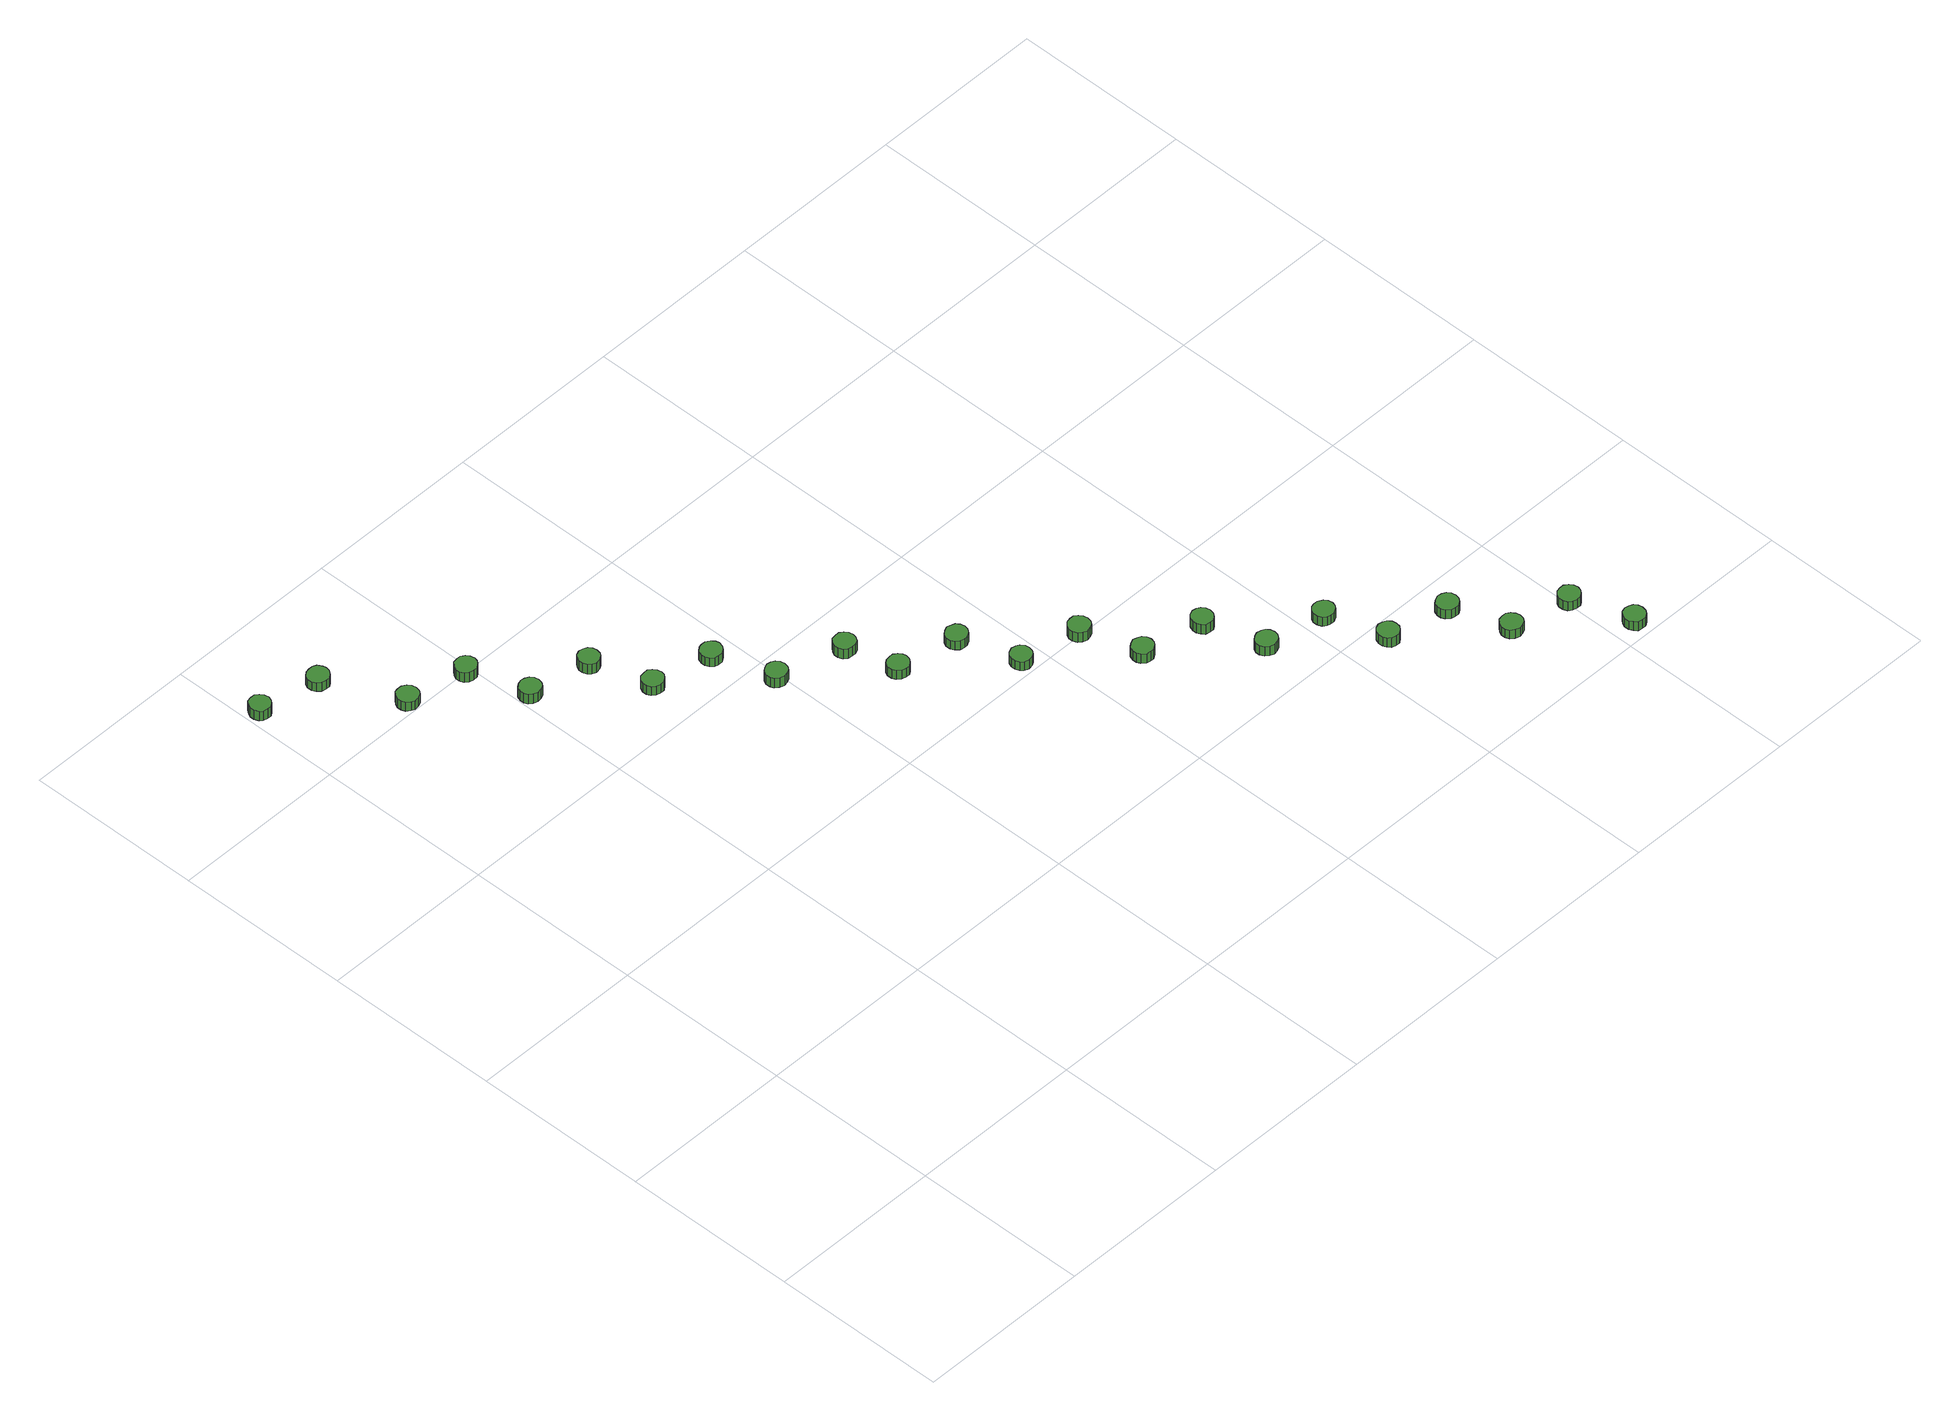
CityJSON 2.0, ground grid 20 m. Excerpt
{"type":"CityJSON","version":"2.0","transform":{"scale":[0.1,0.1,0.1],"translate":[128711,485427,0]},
"CityObjects":{
"tree1":{"type":"SolitaryVegetationObject","attributes":{"function":"something"},"geometry":[{"type":"MultiSurface","lod":"1","boundaries":[[[0,1,2,3,4,5,6,7,8,9,10,11,12,13,14]],[[15,16,17,18,19,20,21,22,23,24,25,26,27,28,29]],[[0,29,28,1]],[[1,28,27,2]],[[2,27,26,3]],[[3,26,25,4]],[[4,25,24,5]],[[5,24,23,6]],[[6,23,22,7]],[[7,22,21,8]],[[8,21,20,9]],[[9,20,19,10]],[[10,19,18,11]],[[11,18,17,12]],[[12,17,16,13]],[[13,16,15,14]],[[14,15,29,0]]]}]},
"tree2":{"type":"SolitaryVegetationObject","attributes":{"function":"something"},"geometry":[{"type":"MultiSurface","lod":"1","boundaries":[[[30,31,32,33,34,35,36,37,38,39,40,41,42,43,44]],[[45,46,47,48,49,50,51,52,53,54,55,56,57,58,59]],[[30,59,58,31]],[[31,58,57,32]],[[32,57,56,33]],[[33,56,55,34]],[[34,55,54,35]],[[35,54,53,36]],[[36,53,52,37]],[[37,52,51,38]],[[38,51,50,39]],[[39,50,49,40]],[[40,49,48,41]],[[41,48,47,42]],[[42,47,46,43]],[[43,46,45,44]],[[44,45,59,30]]]}]},
"tree3":{"type":"SolitaryVegetationObject","attributes":{"function":"something"},"geometry":[{"type":"MultiSurface","lod":"1","boundaries":[[[60,61,62,63,64,65,66,67,68,69,70,71,72,73,74]],[[75,76,77,78,79,80,81,82,83,84,85,86,87,88,89]],[[60,89,88,61]],[[61,88,87,62]],[[62,87,86,63]],[[63,86,85,64]],[[64,85,84,65]],[[65,84,83,66]],[[66,83,82,67]],[[67,82,81,68]],[[68,81,80,69]],[[69,80,79,70]],[[70,79,78,71]],[[71,78,77,72]],[[72,77,76,73]],[[73,76,75,74]],[[74,75,89,60]]]}]},
"tree4":{"type":"SolitaryVegetationObject","attributes":{"function":"something"},"geometry":[{"type":"MultiSurface","lod":"1","boundaries":[[[90,91,92,93,94,95,96,97,98,99,100,101,102,103,104]],[[105,106,107,108,109,110,111,112,113,114,115,116,117,118,119]],[[90,119,118,91]],[[91,118,117,92]],[[92,117,116,93]],[[93,116,115,94]],[[94,115,114,95]],[[95,114,113,96]],[[96,113,112,97]],[[97,112,111,98]],[[98,111,110,99]],[[99,110,109,100]],[[100,109,108,101]],[[101,108,107,102]],[[102,107,106,103]],[[103,106,105,104]],[[104,105,119,90]]]}]},
"tree5":{"type":"SolitaryVegetationObject","attributes":{"function":"something"},"geometry":[{"type":"MultiSurface","lod":"1","boundaries":[[[120,121,122,123,124,125,126,127,128,129,130,131,132,133,134]],[[135,136,137,138,139,140,141,142,143,144,145,146,147,148,149]],[[120,149,148,121]],[[121,148,147,122]],[[122,147,146,123]],[[123,146,145,124]],[[124,145,144,125]],[[125,144,143,126]],[[126,143,142,127]],[[127,142,141,128]],[[128,141,140,129]],[[129,140,139,130]],[[130,139,138,131]],[[131,138,137,132]],[[132,137,136,133]],[[133,136,135,134]],[[134,135,149,120]]]}]},
"tree6":{"type":"SolitaryVegetationObject","attributes":{"function":"something"},"geometry":[{"type":"MultiSurface","lod":"1","boundaries":[[[150,151,152,153,154,155,156,157,158,159,160,161,162,163,164]],[[165,166,167,168,169,170,171,172,173,174,175,176,177,178,179]],[[150,179,178,151]],[[151,178,177,152]],[[152,177,176,153]],[[153,176,175,154]],[[154,175,174,155]],[[155,174,173,156]],[[156,173,172,157]],[[157,172,171,158]],[[158,171,170,159]],[[159,170,169,160]],[[160,169,168,161]],[[161,168,167,162]],[[162,167,166,163]],[[163,166,165,164]],[[164,165,179,150]]]}]},
"tree7":{"type":"SolitaryVegetationObject","attributes":{"function":"something"},"geometry":[{"type":"MultiSurface","lod":"1","boundaries":[[[180,181,182,183,184,185,186,187,188,189,190,191,192,193,194]],[[195,196,197,198,199,200,201,202,203,204,205,206,207,208,209]],[[180,209,208,181]],[[181,208,207,182]],[[182,207,206,183]],[[183,206,205,184]],[[184,205,204,185]],[[185,204,203,186]],[[186,203,202,187]],[[187,202,201,188]],[[188,201,200,189]],[[189,200,199,190]],[[190,199,198,191]],[[191,198,197,192]],[[192,197,196,193]],[[193,196,195,194]],[[194,195,209,180]]]}]},
"tree8":{"type":"SolitaryVegetationObject","attributes":{"function":"something"},"geometry":[{"type":"MultiSurface","lod":"1","boundaries":[[[210,211,212,213,214,215,216,217,218,219,220,221,222,223,224]],[[225,226,227,228,229,230,231,232,233,234,235,236,237,238,239]],[[210,239,238,211]],[[211,238,237,212]],[[212,237,236,213]],[[213,236,235,214]],[[214,235,234,215]],[[215,234,233,216]],[[216,233,232,217]],[[217,232,231,218]],[[218,231,230,219]],[[219,230,229,220]],[[220,229,228,221]],[[221,228,227,222]],[[222,227,226,223]],[[223,226,225,224]],[[224,225,239,210]]]}]},
"tree9":{"type":"SolitaryVegetationObject","attributes":{"function":"something"},"geometry":[{"type":"MultiSurface","lod":"1","boundaries":[[[240,241,242,243,244,245,246,247,248,249,250,251,252,253,254]],[[255,256,257,258,259,260,261,262,263,264,265,266,267,268,269]],[[240,269,268,241]],[[241,268,267,242]],[[242,267,266,243]],[[243,266,265,244]],[[244,265,264,245]],[[245,264,263,246]],[[246,263,262,247]],[[247,262,261,248]],[[248,261,260,249]],[[249,260,259,250]],[[250,259,258,251]],[[251,258,257,252]],[[252,257,256,253]],[[253,256,255,254]],[[254,255,269,240]]]}]},
"tree10":{"type":"SolitaryVegetationObject","attributes":{"function":"something"},"geometry":[{"type":"MultiSurface","lod":"1","boundaries":[[[270,271,272,273,274,275,276,277,278,279,280,281,282,283,284]],[[285,286,287,288,289,290,291,292,293,294,295,296,297,298,299]],[[270,299,298,271]],[[271,298,297,272]],[[272,297,296,273]],[[273,296,295,274]],[[274,295,294,275]],[[275,294,293,276]],[[276,293,292,277]],[[277,292,291,278]],[[278,291,290,279]],[[279,290,289,280]],[[280,289,288,281]],[[281,288,287,282]],[[282,287,286,283]],[[283,286,285,284]],[[284,285,299,270]]]}]},
"tree11":{"type":"SolitaryVegetationObject","attributes":{"function":"something"},"geometry":[{"type":"MultiSurface","lod":"1","boundaries":[[[300,301,302,303,304,305,306,307,308,309,310,311,312,313,314]],[[315,316,317,318,319,320,321,322,323,324,325,326,327,328,329]],[[300,329,328,301]],[[301,328,327,302]],[[302,327,326,303]],[[303,326,325,304]],[[304,325,324,305]],[[305,324,323,306]],[[306,323,322,307]],[[307,322,321,308]],[[308,321,320,309]],[[309,320,319,310]],[[310,319,318,311]],[[311,318,317,312]],[[312,317,316,313]],[[313,316,315,314]],[[314,315,329,300]]]}]},
"tree12":{"type":"SolitaryVegetationObject","attributes":{"function":"something"},"geometry":[{"type":"MultiSurface","lod":"1","boundaries":[[[330,331,332,333,334,335,336,337,338,339,340,341,342,343,344]],[[345,346,347,348,349,350,351,352,353,354,355,356,357,358,359]],[[330,359,358,331]],[[331,358,357,332]],[[332,357,356,333]],[[333,356,355,334]],[[334,355,354,335]],[[335,354,353,336]],[[336,353,352,337]],[[337,352,351,338]],[[338,351,350,339]],[[339,350,349,340]],[[340,349,348,341]],[[341,348,347,342]],[[342,347,346,343]],[[343,346,345,344]],[[344,345,359,330]]]}]},
"tree13":{"type":"SolitaryVegetationObject","attributes":{"function":"something"},"geometry":[{"type":"MultiSurface","lod":"1","boundaries":[[[360,361,362,363,364,365,366,367,368,369,370,371,372,373,374]],[[375,376,377,378,379,380,381,382,383,384,385,386,387,388,389]],[[360,389,388,361]],[[361,388,387,362]],[[362,387,386,363]],[[363,386,385,364]],[[364,385,384,365]],[[365,384,383,366]],[[366,383,382,367]],[[367,382,381,368]],[[368,381,380,369]],[[369,380,379,370]],[[370,379,378,371]],[[371,378,377,372]],[[372,377,376,373]],[[373,376,375,374]],[[374,375,389,360]]]}]},
"tree14":{"type":"SolitaryVegetationObject","attributes":{"function":"something"},"geometry":[{"type":"MultiSurface","lod":"1","boundaries":[[[390,391,392,393,394,395,396,397,398,399,400,401,402,403,404]],[[405,406,407,408,409,410,411,412,413,414,415,416,417,418,419]],[[390,419,418,391]],[[391,418,417,392]],[[392,417,416,393]],[[393,416,415,394]],[[394,415,414,395]],[[395,414,413,396]],[[396,413,412,397]],[[397,412,411,398]],[[398,411,410,399]],[[399,410,409,400]],[[400,409,408,401]],[[401,408,407,402]],[[402,407,406,403]],[[403,406,405,404]],[[404,405,419,390]]]}]},
"tree15":{"type":"SolitaryVegetationObject","attributes":{"function":"something"},"geometry":[{"type":"MultiSurface","lod":"1","boundaries":[[[420,421,422,423,424,425,426,427,428,429,430,431,432,433,434]],[[435,436,437,438,439,440,441,442,443,444,445,446,447,448,449]],[[420,449,448,421]],[[421,448,447,422]],[[422,447,446,423]],[[423,446,445,424]],[[424,445,444,425]],[[425,444,443,426]],[[426,443,442,427]],[[427,442,441,428]],[[428,441,440,429]],[[429,440,439,430]],[[430,439,438,431]],[[431,438,437,432]],[[432,437,436,433]],[[433,436,435,434]],[[434,435,449,420]]]}]},
"tree16":{"type":"SolitaryVegetationObject","attributes":{"function":"something"},"geometry":[{"type":"MultiSurface","lod":"1","boundaries":[[[450,451,452,453,454,455,456,457,458,459,460,461,462,463,464]],[[465,466,467,468,469,470,471,472,473,474,475,476,477,478,479]],[[450,479,478,451]],[[451,478,477,452]],[[452,477,476,453]],[[453,476,475,454]],[[454,475,474,455]],[[455,474,473,456]],[[456,473,472,457]],[[457,472,471,458]],[[458,471,470,459]],[[459,470,469,460]],[[460,469,468,461]],[[461,468,467,462]],[[462,467,466,463]],[[463,466,465,464]],[[464,465,479,450]]]}]},
"tree17":{"type":"SolitaryVegetationObject","attributes":{"function":"something"},"geometry":[{"type":"MultiSurface","lod":"1","boundaries":[[[480,481,482,483,484,485,486,487,488,489,490,491,492,493,494]],[[495,496,497,498,499,500,501,502,503,504,505,506,507,508,509]],[[480,509,508,481]],[[481,508,507,482]],[[482,507,506,483]],[[483,506,505,484]],[[484,505,504,485]],[[485,504,503,486]],[[486,503,502,487]],[[487,502,501,488]],[[488,501,500,489]],[[489,500,499,490]],[[490,499,498,491]],[[491,498,497,492]],[[492,497,496,493]],[[493,496,495,494]],[[494,495,509,480]]]}]},
"tree18":{"type":"SolitaryVegetationObject","attributes":{"function":"something"},"geometry":[{"type":"MultiSurface","lod":"1","boundaries":[[[510,511,512,513,514,515,516,517,518,519,520,521,522,523,524]],[[525,526,527,528,529,530,531,532,533,534,535,536,537,538,539]],[[510,539,538,511]],[[511,538,537,512]],[[512,537,536,513]],[[513,536,535,514]],[[514,535,534,515]],[[515,534,533,516]],[[516,533,532,517]],[[517,532,531,518]],[[518,531,530,519]],[[519,530,529,520]],[[520,529,528,521]],[[521,528,527,522]],[[522,527,526,523]],[[523,526,525,524]],[[524,525,539,510]]]}]},
"tree19":{"type":"SolitaryVegetationObject","attributes":{"function":"something"},"geometry":[{"type":"MultiSurface","lod":"1","boundaries":[[[540,541,542,543,544,545,546,547,548,549,550,551,552,553,554]],[[555,556,557,558,559,560,561,562,563,564,565,566,567,568,569]],[[540,569,568,541]],[[541,568,567,542]],[[542,567,566,543]],[[543,566,565,544]],[[544,565,564,545]],[[545,564,563,546]],[[546,563,562,547]],[[547,562,561,548]],[[548,561,560,549]],[[549,560,559,550]],[[550,559,558,551]],[[551,558,557,552]],[[552,557,556,553]],[[553,556,555,554]],[[554,555,569,540]]]}]},
"tree20":{"type":"SolitaryVegetationObject","attributes":{"function":"something"},"geometry":[{"type":"MultiSurface","lod":"1","boundaries":[[[570,571,572,573,574,575,576,577,578,579,580,581,582,583,584]],[[585,586,587,588,589,590,591,592,593,594,595,596,597,598,599]],[[570,599,598,571]],[[571,598,597,572]],[[572,597,596,573]],[[573,596,595,574]],[[574,595,594,575]],[[575,594,593,576]],[[576,593,592,577]],[[577,592,591,578]],[[578,591,590,579]],[[579,590,589,580]],[[580,589,588,581]],[[581,588,587,582]],[[582,587,586,583]],[[583,586,585,584]],[[584,585,599,570]]]}]},
"tree21":{"type":"SolitaryVegetationObject","attributes":{"function":"something"},"geometry":[{"type":"MultiSurface","lod":"1","boundaries":[[[600,601,602,603,604,605,606,607,608,609,610,611,612,613,614]],[[615,616,617,618,619,620,621,622,623,624,625,626,627,628,629]],[[600,629,628,601]],[[601,628,627,602]],[[602,627,626,603]],[[603,626,625,604]],[[604,625,624,605]],[[605,624,623,606]],[[606,623,622,607]],[[607,622,621,608]],[[608,621,620,609]],[[609,620,619,610]],[[610,619,618,611]],[[611,618,617,612]],[[612,617,616,613]],[[613,616,615,614]],[[614,615,629,600]]]}]},
"tree22":{"type":"SolitaryVegetationObject","attributes":{"function":"something"},"geometry":[{"type":"MultiSurface","lod":"1","boundaries":[[[630,631,632,633,634,635,636,637,638,639,640,641,642,643,644]],[[645,646,647,648,649,650,651,652,653,654,655,656,657,658,659]],[[630,659,658,631]],[[631,658,657,632]],[[632,657,656,633]],[[633,656,655,634]],[[634,655,654,635]],[[635,654,653,636]],[[636,653,652,637]],[[637,652,651,638]],[[638,651,650,639]],[[639,650,649,640]],[[640,649,648,641]],[[641,648,647,642]],[[642,647,646,643]],[[643,646,645,644]],[[644,645,659,630]]]}]},
"tree23":{"type":"SolitaryVegetationObject","attributes":{"function":"something"},"geometry":[{"type":"MultiSurface","lod":"1","boundaries":[[[660,661,662,663,664,665,666,667,668,669,670,671,672,673,674]],[[675,676,677,678,679,680,681,682,683,684,685,686,687,688,689]],[[660,689,688,661]],[[661,688,687,662]],[[662,687,686,663]],[[663,686,685,664]],[[664,685,684,665]],[[665,684,683,666]],[[666,683,682,667]],[[667,682,681,668]],[[668,681,680,669]],[[669,680,679,670]],[[670,679,678,671]],[[671,678,677,672]],[[672,677,676,673]],[[673,676,675,674]],[[674,675,689,660]]]}]}
},
"vertices":[
[27,907,20],[26,912,20],[23,916,20],[19,919,20],[14,919,20],[9,918,20],[6,914,20],[4,910,20],[4,905,20],[6,900,20],[9,897,20],[14,896,20],[19,896,20],[23,899,20],[26,903,20],[26,903,7],[23,899,7],[19,896,7],[14,896,7],[9,897,7],[6,900,7],[4,905,7],[4,910,7],[6,914,7],[9,918,7],[14,919,7],[19,919,7],[23,916,7],[26,912,7],[27,907,7],
[94,893,21],[93,897,21],[90,902,21],[86,904,21],[81,904,21],[76,903,21],[72,900,21],[70,895,21],[70,890,21],[72,886,21],[76,882,21],[81,881,21],[86,881,21],[90,884,21],[93,888,21],[93,888,9],[90,884,9],[86,881,9],[81,881,9],[76,882,9],[72,886,9],[70,890,9],[70,895,9],[72,900,9],[76,903,9],[81,904,9],[86,904,9],[90,902,9],[93,897,9],[94,893,9],
[136,812,19],[135,817,19],[132,821,19],[127,824,19],[122,824,19],[118,823,19],[114,819,19],[112,815,19],[112,810,19],[114,805,19],[118,802,19],[122,800,19],[127,801,19],[132,803,19],[135,807,19],[135,807,7],[132,803,7],[127,801,7],[122,800,7],[118,802,7],[114,805,7],[112,810,7],[112,815,7],[114,819,7],[118,823,7],[122,824,7],[127,824,7],[132,821,7],[135,817,7],[136,812,7],
[203,797,21],[202,802,21],[199,806,21],[195,809,21],[190,809,21],[185,808,21],[181,804,21],[179,800,21],[179,795,21],[181,790,21],[185,787,21],[190,786,21],[195,786,21],[199,789,21],[202,793,21],[202,793,8],[199,789,8],[195,786,8],[190,786,8],[185,787,8],[181,790,8],[179,795,8],[179,800,8],[181,804,8],[185,808,8],[190,809,8],[195,809,8],[199,806,8],[202,802,8],[203,797,8],
[226,733,19],[225,738,19],[222,742,19],[218,744,19],[213,745,19],[208,743,19],[204,740,19],[202,735,19],[202,730,19],[204,726,19],[208,723,19],[213,721,19],[218,722,19],[222,724,19],[225,728,19],[225,728,6],[222,724,6],[218,722,6],[213,721,6],[208,723,6],[204,726,6],[202,730,6],[202,735,6],[204,740,6],[208,743,6],[213,745,6],[218,744,6],[222,742,6],[225,738,6],[226,733,6],
[293,718,21],[292,723,21],[289,727,21],[285,729,21],[280,730,21],[275,728,21],[272,725,21],[270,720,21],[270,716,21],[272,711,21],[275,708,21],[280,706,21],[285,707,21],[289,709,21],[292,713,21],[292,713,8],[289,709,8],[285,707,8],[280,706,8],[275,708,8],[272,711,8],[270,716,8],[270,720,8],[272,725,8],[275,728,8],[280,730,8],[285,729,8],[289,727,8],[292,723,8],[293,718,8],
[316,653,19],[315,658,19],[312,662,19],[308,665,19],[303,665,19],[298,664,19],[294,660,19],[292,656,19],[292,651,19],[294,646,19],[298,643,19],[303,642,19],[308,642,19],[312,645,19],[315,649,19],[315,649,7],[312,645,7],[308,642,7],[303,642,7],[298,643,7],[294,646,7],[292,651,7],[292,656,7],[294,660,7],[298,664,7],[303,665,7],[308,665,7],[312,662,7],[315,658,7],[316,653,7],
[383,639,20],[382,643,20],[379,647,20],[374,650,20],[369,650,20],[365,649,20],[361,646,20],[359,641,20],[359,636,20],[361,632,20],[365,628,20],[369,627,20],[374,627,20],[379,630,20],[382,634,20],[382,634,8],[379,630,8],[374,627,8],[369,627,8],[365,628,8],[361,632,8],[359,636,8],[359,641,8],[361,646,8],[365,649,8],[369,650,8],[374,650,8],[379,647,8],[382,643,8],[383,639,8],
[407,574,19],[406,579,19],[403,583,19],[399,585,19],[394,586,19],[389,584,19],[385,581,19],[383,576,19],[383,571,19],[385,567,19],[389,564,19],[394,562,19],[399,563,19],[403,565,19],[406,569,19],[406,569,6],[403,565,6],[399,563,6],[394,562,6],[389,564,6],[385,567,6],[383,571,6],[383,576,6],[385,581,6],[389,584,6],[394,586,6],[399,585,6],[403,583,6],[406,579,6],[407,574,6],
[497,496,18],[496,500,18],[493,504,18],[489,507,18],[484,507,18],[479,506,18],[475,503,18],[473,498,18],[473,493,18],[475,489,18],[479,485,18],[484,484,18],[489,484,18],[493,487,18],[496,491,18],[496,491,6],[493,487,6],[489,484,6],[484,484,6],[479,485,6],[475,489,6],[473,493,6],[473,498,6],[475,503,6],[479,506,6],[484,507,6],[489,507,6],[493,504,6],[496,500,6],[497,496,6],
[481,552,20],[480,557,20],[477,561,20],[473,564,20],[468,564,20],[463,563,20],[459,559,20],[457,555,20],[457,550,20],[459,545,20],[463,542,20],[468,541,20],[473,541,20],[477,543,20],[480,548,20],[480,548,7],[477,543,7],[473,541,7],[468,541,7],[463,542,7],[459,545,7],[457,550,7],[457,555,7],[459,559,7],[463,563,7],[468,564,7],[473,564,7],[477,561,7],[480,557,7],[481,552,7],
[564,481,20],[563,486,20],[560,490,20],[555,492,20],[551,493,20],[546,491,20],[542,488,20],[540,483,20],[540,478,20],[542,474,20],[546,470,20],[551,469,20],[555,469,20],[560,472,20],[563,476,20],[563,476,8],[560,472,8],[555,469,8],[551,469,8],[546,470,8],[542,474,8],[540,478,8],[540,483,8],[542,488,8],[546,491,8],[551,493,8],[555,492,8],[560,490,8],[563,486,8],[564,481,8],
[587,416,19],[586,421,19],[583,425,19],[579,427,19],[574,428,19],[569,426,19],[566,423,19],[564,419,19],[564,414,19],[566,409,19],[569,406,19],[574,404,19],[579,405,19],[583,407,19],[586,411,19],[586,411,7],[583,407,7],[579,405,7],[574,404,7],[569,406,7],[566,409,7],[564,414,7],[564,419,7],[566,423,7],[569,426,7],[574,428,7],[579,427,7],[583,425,7],[586,421,7],[587,416,7],
[654,401,21],[653,406,21],[650,410,21],[646,413,21],[641,413,21],[636,412,21],[632,408,21],[630,404,21],[630,399,21],[632,394,21],[636,391,21],[641,389,21],[646,390,21],[650,392,21],[653,396,21],[653,396,8],[650,392,8],[646,390,8],[641,389,8],[636,391,8],[632,394,8],[630,399,8],[630,404,8],[632,408,8],[636,412,8],[641,413,8],[646,413,8],[650,410,8],[653,406,8],[654,401,8],
[677,338,19],[676,343,19],[673,347,19],[668,349,19],[664,350,19],[659,348,19],[655,345,19],[653,340,19],[653,335,19],[655,331,19],[659,327,19],[664,326,19],[668,326,19],[673,329,19],[676,333,19],[676,333,6],[673,329,6],[668,326,6],[664,326,6],[659,327,6],[655,331,6],[653,335,6],[653,340,6],[655,345,6],[659,348,6],[664,350,6],[668,349,6],[673,347,6],[676,343,6],[677,338,6],
[744,322,21],[743,327,21],[740,331,21],[736,333,21],[731,334,21],[726,332,21],[723,329,21],[721,324,21],[721,319,21],[723,315,21],[726,311,21],[731,310,21],[736,310,21],[740,313,21],[743,317,21],[743,317,8],[740,313,8],[736,310,8],[731,310,8],[726,311,8],[723,315,8],[721,319,8],[721,324,8],[723,329,8],[726,332,8],[731,334,8],[736,333,8],[740,331,8],[743,327,8],[744,322,8],
[767,257,19],[766,262,19],[763,266,19],[759,268,19],[754,269,19],[749,267,19],[745,264,19],[743,260,19],[743,255,19],[745,250,19],[749,247,19],[754,245,19],[759,246,19],[763,248,19],[766,252,19],[766,252,6],[763,248,6],[759,246,6],[754,245,6],[749,247,6],[745,250,6],[743,255,6],[743,260,6],[745,264,6],[749,267,6],[754,269,6],[759,268,6],[763,266,6],[766,262,6],[767,257,6],
[834,243,20],[833,248,20],[830,252,20],[825,255,20],[820,255,20],[816,254,20],[812,250,20],[810,246,20],[810,241,20],[812,236,20],[816,233,20],[820,232,20],[825,232,20],[830,235,20],[833,239,20],[833,239,8],[830,235,8],[825,232,8],[820,232,8],[816,233,8],[812,236,8],[810,241,8],[810,246,8],[812,250,8],[816,254,8],[820,255,8],[825,255,8],[830,252,8],[833,248,8],[834,243,8],
[857,179,19],[856,184,19],[853,188,19],[849,190,19],[844,191,19],[839,189,19],[836,186,19],[834,181,19],[834,176,19],[836,172,19],[839,168,19],[844,167,19],[849,167,19],[853,170,19],[856,174,19],[856,174,6],[853,170,6],[849,167,6],[844,167,6],[839,168,6],[836,172,6],[834,176,6],[834,181,6],[836,186,6],[839,189,6],[844,191,6],[849,190,6],[853,188,6],[856,184,6],[857,179,6],
[924,163,20],[923,168,20],[920,172,20],[916,174,20],[911,175,20],[906,173,20],[902,170,20],[900,165,20],[900,160,20],[902,156,20],[906,152,20],[911,151,20],[916,151,20],[920,154,20],[923,158,20],[923,158,8],[920,154,8],[916,151,8],[911,151,8],[906,152,8],[902,156,8],[900,160,8],[900,165,8],[902,170,8],[906,173,8],[911,175,8],[916,174,8],[920,172,8],[923,168,8],[924,163,8],
[948,99,19],[947,104,19],[944,108,19],[940,111,19],[935,111,19],[930,110,19],[926,106,19],[924,102,19],[924,97,19],[926,92,19],[930,89,19],[935,87,19],[940,88,19],[944,90,19],[947,94,19],[947,94,7],[944,90,7],[940,88,7],[935,87,7],[930,89,7],[926,92,7],[924,97,7],[924,102,7],[926,106,7],[930,110,7],[935,111,7],[940,111,7],[944,108,7],[947,104,7],[948,99,7],
[1014,84,20],[1013,89,20],[1010,93,20],[1006,96,20],[1001,96,20],[996,95,20],[992,91,20],[990,87,20],[990,82,20],[992,77,20],[996,74,20],[1001,73,20],[1006,73,20],[1010,76,20],[1013,80,20],[1013,80,8],[1010,76,8],[1006,73,8],[1001,73,8],[996,74,8],[992,77,8],[990,82,8],[990,87,8],[992,91,8],[996,95,8],[1001,96,8],[1006,96,8],[1010,93,8],[1013,89,8],[1014,84,8],
[1038,20,19],[1037,25,19],[1034,29,19],[1030,31,19],[1025,32,19],[1020,30,19],[1017,27,19],[1015,22,19],[1015,17,19],[1017,13,19],[1020,9,19],[1025,8,19],[1030,8,19],[1034,11,19],[1037,15,19],[1037,15,7],[1034,11,7],[1030,8,7],[1025,8,7],[1020,9,7],[1017,13,7],[1015,17,7],[1015,22,7],[1017,27,7],[1020,30,7],[1025,32,7],[1030,31,7],[1034,29,7],[1037,25,7],[1038,20,7]
]}
